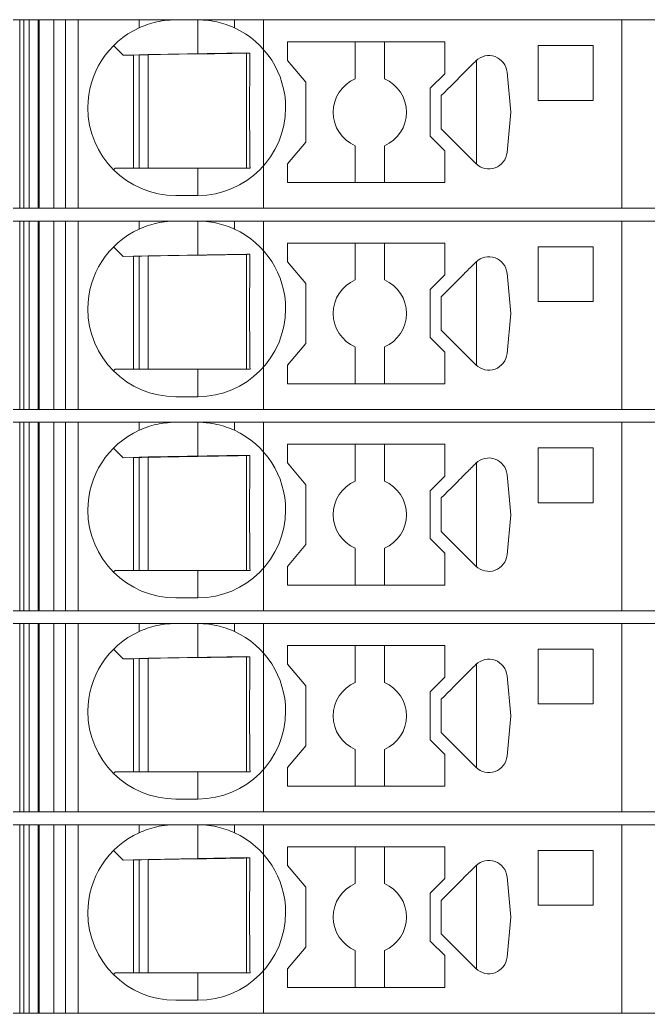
# Model space of a CAD drawing. Header units: millimetres. Extents: x 0 to 2100, y 0 to 1485.
# Drawn here: x 1240.89 to 1258.05, y 612.85 to 640 of the extents above; entities that cross this region are included whole.
import ezdxf
from ezdxf.enums import TextEntityAlignment as Align

# ---------------------------------------------------------------- set-up
doc = ezdxf.new("R2010")
doc.units = ezdxf.units.MM
for name, color, linetype, lineweight in [('EPLAN309', 5, 'Continuous', 5), ('EPLAN493', 5, 'Continuous', 5), ('MAIN-1', 7, 'Continuous', 5), ('MAIN-2', 7, 'Continuous', 5)]:
    doc.layers.add(name, color=color, linetype=linetype, lineweight=lineweight)
doc.styles.add('Tahoma', font='')
doc.styles.get('Tahoma').set_extended_font_data('Tahoma')

# ---------------------------------------------------------------- blocks, each defined once
blk = doc.blocks.new('EPLSYM_LibrarySPECIAL_Symbol12_Variant0_Placement8_29')
at = {"layer": 'EPLAN309', "lineweight": 13, "ltscale": 20}
blk.add_lwpolyline([(0, -5.15), (68.15, -5.15), (68.15, 0), (0, 0)], close=True, dxfattribs=at)
at = {"layer": 'EPLAN493', "color": 5, "style": 'Tahoma'}
blk.add_attdef('17_20450', text='', height=2.93475, dxfattribs=at).set_placement((0, -27.293475), align=Align.MIDDLE_RIGHT)
blk = doc.blocks.new('EPLSYM_LibrarySPECIAL_Symbol12_Variant0_Placement8_30')
at = {"layer": 'EPLAN309', "lineweight": 13, "ltscale": 20}
blk.add_lwpolyline([(0, -5.15), (68.15, -5.15), (68.15, 0), (0, 0)], close=True, dxfattribs=at)
at = {"layer": 'EPLAN493', "color": 5, "style": 'Tahoma'}
blk.add_attdef('17_20450', text='', height=2.93475, dxfattribs=at).set_placement((0, -27.293475), align=Align.MIDDLE_RIGHT)
blk = doc.blocks.new('EPLSYM_LibrarySPECIAL_Symbol12_Variant0_Placement8_31')
at = {"layer": 'EPLAN309', "lineweight": 13, "ltscale": 20}
blk.add_lwpolyline([(0, -5.15), (68.15, -5.15), (68.15, 0), (0, 0)], close=True, dxfattribs=at)
at = {"layer": 'EPLAN493', "color": 5, "style": 'Tahoma'}
blk.add_attdef('17_20450', text='', height=2.93475, dxfattribs=at).set_placement((0, -27.293475), align=Align.MIDDLE_RIGHT)
blk = doc.blocks.new('EPLSYM_LibrarySPECIAL_Symbol12_Variant0_Placement8_32')
at = {"layer": 'EPLAN309', "lineweight": 13, "ltscale": 20}
blk.add_lwpolyline([(0, -5.15), (68.15, -5.15), (68.15, 0), (0, 0)], close=True, dxfattribs=at)
at = {"layer": 'EPLAN493', "color": 5, "style": 'Tahoma'}
blk.add_attdef('17_20450', text='', height=2.93475, dxfattribs=at).set_placement((0, -27.293475), align=Align.MIDDLE_RIGHT)
blk = doc.blocks.new('EPLSYM_LibrarySPECIAL_Symbol12_Variant0_Placement8_33')
at = {"layer": 'EPLAN309', "lineweight": 13, "ltscale": 20}
blk.add_lwpolyline([(0, -5.15), (68.15, -5.15), (68.15, 0), (0, 0)], close=True, dxfattribs=at)
at = {"layer": 'EPLAN493', "color": 5, "style": 'Tahoma'}
blk.add_attdef('17_20450', text='', height=2.93475, dxfattribs=at).set_placement((0, -27.293475), align=Align.MIDDLE_RIGHT)

msp = doc.modelspace()

# ---------------------------------------------------------------- linework, layer by layer
at = {"layer": 'MAIN-1'}
for p, q in [((1241.001, 640), (1240.893, 640)), ((1240.893, 634.85), (1240.893, 640)), ((1241.001, 640), (1244.15, 640)), ((1241.001, 634.85), (1241.001, 640)), ((1244.15, 640), (1245.15, 640)), ((1244.15, 640), (1244.15, 639.782)), ((1244.497, 639.909), (1244.563, 639.927)), ((1244.563, 639.927), (1244.631, 639.943)), ((1244.631, 639.943), (1244.701, 639.958)), ((1244.701, 639.958), (1244.772, 639.97)), ((1244.772, 639.97), (1244.846, 639.981)), ((1244.846, 639.981), (1244.921, 639.989)), ((1244.921, 639.989), (1244.997, 639.995)), ((1244.997, 639.995), (1245.073, 639.999)), ((1245.073, 639.999), (1245.15, 640)), ((1245.75, 640), (1245.15, 640)), ((1245.827, 639.999), (1245.75, 640)), ((1246.75, 640), (1245.75, 640)), ((1245.75, 639.068), (1245.75, 640)), ((1245.903, 639.995), (1245.827, 639.999)), ((1245.979, 639.989), (1245.903, 639.995)), ((1246.054, 639.981), (1245.979, 639.989)), ((1246.128, 639.97), (1246.054, 639.981)), ((1246.199, 639.958), (1246.128, 639.97)), ((1246.269, 639.943), (1246.199, 639.958)), ((1246.337, 639.927), (1246.269, 639.943)), ((1246.403, 639.909), (1246.337, 639.927)), ((1246.75, 640), (1257.332, 640)), ((1246.75, 640), (1246.75, 639.782)), ((1258.05, 640), (1257.332, 640)), ((1257.332, 634.85), (1257.332, 640)), ((1244.15, 639.782), (1244.202, 639.805)), ((1244.202, 639.805), (1244.256, 639.827)), ((1244.256, 639.827), (1244.313, 639.849)), ((1244.313, 639.849), (1244.372, 639.87)), ((1244.372, 639.87), (1244.433, 639.89)), ((1244.433, 639.89), (1244.497, 639.909)), ((1246.467, 639.89), (1246.403, 639.909)), ((1246.528, 639.87), (1246.467, 639.89)), ((1246.587, 639.849), (1246.528, 639.87)), ((1246.644, 639.827), (1246.587, 639.849)), ((1246.698, 639.805), (1246.644, 639.827)), ((1246.75, 639.782), (1246.698, 639.805)), ((1248.2, 639.4), (1248.2, 638.889)), ((1252.5, 639.4), (1248.2, 639.4)), ((1250.05, 639.4), (1250.05, 638.392)), ((1250.85, 638.392), (1250.85, 639.4)), ((1252.5, 638.529), (1252.5, 639.4)), ((1243.453, 639.297), (1243.717, 639.033)), ((1255.05, 639.3), (1255.05, 637.8)), ((1256.55, 639.3), (1255.05, 639.3)), ((1256.55, 637.8), (1256.55, 639.3)), ((1243.717, 639.033), (1245.75, 639.068)), ((1244, 635.95), (1244, 639.038)), ((1244.15, 639.04), (1244.15, 635.95)), ((1244.4, 635.95), (1244.4, 639.045)), ((1245.87, 639.07), (1245.75, 639.068)), ((1245.987, 639.072), (1245.87, 639.07)), ((1246.1, 639.074), (1245.987, 639.072)), ((1246.209, 639.076), (1246.1, 639.074)), ((1246.313, 639.078), (1246.209, 639.076)), ((1246.412, 639.079), (1246.313, 639.078)), ((1246.507, 639.081), (1246.412, 639.079)), ((1246.599, 639.083), (1246.507, 639.081)), ((1246.688, 639.084), (1246.599, 639.083)), ((1246.774, 639.086), (1246.688, 639.084)), ((1246.858, 639.087), (1246.774, 639.086)), ((1246.94, 639.088), (1246.858, 639.087)), ((1247.02, 639.09), (1246.94, 639.088)), ((1247.099, 639.091), (1247.02, 639.09)), ((1247.079, 635.95), (1247.079, 639.091)), ((1247.176, 639.092), (1247.099, 639.091)), ((1247.173, 638.803), (1247.174, 638.877)), ((1247.174, 638.877), (1247.175, 638.95)), ((1247.175, 638.95), (1247.176, 639.022)), ((1247.176, 639.022), (1247.176, 639.092)), ((1248.7, 638.293), (1248.2, 638.889)), ((1253.315, 638.847), (1253.284, 638.816)), ((1253.346, 638.879), (1253.315, 638.847)), ((1253.367, 638.898), (1253.367, 636.052)), ((1247.17, 638.488), (1247.171, 638.57)), ((1247.171, 638.57), (1247.172, 638.649)), ((1247.172, 638.649), (1247.173, 638.727)), ((1247.173, 638.727), (1247.173, 638.803)), ((1253.058, 638.59), (1253.021, 638.553)), ((1253.094, 638.626), (1253.058, 638.59)), ((1253.127, 638.659), (1253.094, 638.626)), ((1253.158, 638.691), (1253.127, 638.659)), ((1253.19, 638.722), (1253.158, 638.691)), ((1253.221, 638.753), (1253.19, 638.722)), ((1253.252, 638.785), (1253.221, 638.753)), ((1253.284, 638.816), (1253.252, 638.785)), ((1254.302, 637.475), (1254.198, 638.572)), ((1247.169, 638.317), (1247.17, 638.404)), ((1247.169, 638.226), (1247.169, 638.317)), ((1247.17, 638.404), (1247.17, 638.488)), ((1252.1, 638.129), (1252.5, 638.529)), ((1252.823, 638.356), (1252.742, 638.274)), ((1252.902, 638.434), (1252.823, 638.356)), ((1252.943, 638.475), (1252.902, 638.434)), ((1252.983, 638.515), (1252.943, 638.475)), ((1253.021, 638.553), (1252.983, 638.515)), ((1247.167, 637.931), (1247.168, 638.034)), ((1247.168, 638.132), (1247.169, 638.226)), ((1247.168, 638.034), (1247.168, 638.132)), ((1248.7, 636.657), (1248.7, 638.293)), ((1252.1, 638.129), (1252.1, 636.821)), ((1252.572, 638.104), (1252.486, 638.018)), ((1252.658, 638.19), (1252.572, 638.104)), ((1252.742, 638.274), (1252.658, 638.19)), ((1247.167, 637.824), (1247.167, 637.931)), ((1247.167, 637.713), (1247.167, 637.824)), ((1252.486, 638.018), (1252.4, 637.932)), ((1252.4, 637.802), (1252.4, 637.932)), ((1252.4, 637.671), (1252.4, 637.802)), ((1255.05, 637.8), (1256.55, 637.8)), ((1247.167, 637.6), (1247.167, 637.713)), ((1247.167, 637.479), (1247.167, 637.6)), ((1252.4, 637.54), (1252.4, 637.671)), ((1252.4, 637.41), (1252.4, 637.54)), ((1247.167, 637.361), (1247.167, 637.479)), ((1247.167, 637.247), (1247.167, 637.361)), ((1247.168, 637.138), (1247.167, 637.247)), ((1252.4, 637.279), (1252.4, 637.41)), ((1252.4, 637.148), (1252.4, 637.279)), ((1254.198, 636.378), (1254.302, 637.475)), ((1247.168, 637.034), (1247.168, 637.138)), ((1247.169, 636.934), (1247.168, 637.034)), ((1252.4, 637.018), (1252.4, 637.148)), ((1252.4, 637.018), (1253.346, 636.071)), ((1247.169, 636.839), (1247.169, 636.934)), ((1247.17, 636.748), (1247.169, 636.839)), ((1247.171, 636.659), (1247.17, 636.748)), ((1252.5, 636.421), (1252.1, 636.821)), ((1247.172, 636.573), (1247.171, 636.659)), ((1247.172, 636.49), (1247.172, 636.573)), ((1247.173, 636.408), (1247.172, 636.49)), ((1247.174, 636.329), (1247.173, 636.408)), ((1248.2, 636.061), (1248.7, 636.657)), ((1250.05, 635.55), (1250.05, 636.558)), ((1250.85, 635.55), (1250.85, 636.558)), ((1252.5, 635.55), (1252.5, 636.421)), ((1247.175, 636.25), (1247.174, 636.329)), ((1247.176, 636.174), (1247.175, 636.25)), ((1247.176, 636.098), (1247.176, 636.174)), ((1243.5, 635.95), (1243.453, 635.903)), ((1243.5, 635.95), (1245.75, 635.95)), ((1245.75, 635.95), (1245.842, 635.95)), ((1245.75, 635.95), (1245.75, 635.2)), ((1245.842, 635.95), (1245.933, 635.95)), ((1245.933, 635.95), (1246.023, 635.95)), ((1246.023, 635.95), (1246.11, 635.95)), ((1246.11, 635.95), (1246.195, 635.95)), ((1246.195, 635.95), (1246.278, 635.95)), ((1246.278, 635.95), (1246.358, 635.95)), ((1246.358, 635.95), (1246.436, 635.95)), ((1246.436, 635.95), (1246.511, 635.95)), ((1246.511, 635.95), (1246.585, 635.95)), ((1246.585, 635.95), (1246.657, 635.95)), ((1246.657, 635.95), (1246.726, 635.95)), ((1246.726, 635.95), (1246.795, 635.95)), ((1246.795, 635.95), (1246.861, 635.95)), ((1246.861, 635.95), (1246.927, 635.95)), ((1246.927, 635.95), (1246.991, 635.95)), ((1246.991, 635.95), (1247.055, 635.95)), ((1247.055, 635.95), (1247.117, 635.95)), ((1247.117, 635.95), (1247.178, 635.95)), ((1247.177, 636.024), (1247.176, 636.098)), ((1247.178, 635.95), (1247.177, 636.024)), ((1248.2, 636.061), (1248.2, 635.55)), ((1252.5, 635.55), (1248.2, 635.55)), ((1245.75, 635.2), (1245.15, 635.2)), ((1241.001, 634.85), (1240.893, 634.85)), ((1241.001, 634.85), (1257.332, 634.85)), ((1258.05, 634.85), (1257.332, 634.85)), ((1241.001, 634.5), (1240.893, 634.5)), ((1240.893, 629.35), (1240.893, 634.5)), ((1241.001, 634.5), (1244.15, 634.5)), ((1241.001, 629.35), (1241.001, 634.5)), ((1244.15, 634.5), (1245.15, 634.5)), ((1244.15, 634.5), (1244.15, 634.282)), ((1244.997, 634.495), (1245.073, 634.499)), ((1245.073, 634.499), (1245.15, 634.5)), ((1245.75, 634.5), (1245.15, 634.5)), ((1245.827, 634.499), (1245.75, 634.5)), ((1246.75, 634.5), (1245.75, 634.5)), ((1245.75, 633.568), (1245.75, 634.5)), ((1245.903, 634.495), (1245.827, 634.499)), ((1246.75, 634.5), (1257.332, 634.5)), ((1246.75, 634.5), (1246.75, 634.282)), ((1258.05, 634.5), (1257.332, 634.5)), ((1257.332, 629.35), (1257.332, 634.5)), ((1244.15, 634.282), (1244.202, 634.305)), ((1244.202, 634.305), (1244.256, 634.327)), ((1244.256, 634.327), (1244.313, 634.349)), ((1244.313, 634.349), (1244.372, 634.37)), ((1244.372, 634.37), (1244.433, 634.39)), ((1244.433, 634.39), (1244.497, 634.409)), ((1244.497, 634.409), (1244.563, 634.427)), ((1244.563, 634.427), (1244.631, 634.443)), ((1244.631, 634.443), (1244.701, 634.458)), ((1244.701, 634.458), (1244.772, 634.47)), ((1244.772, 634.47), (1244.846, 634.481)), ((1244.846, 634.481), (1244.921, 634.489)), ((1244.921, 634.489), (1244.997, 634.495)), ((1245.979, 634.489), (1245.903, 634.495)), ((1246.054, 634.481), (1245.979, 634.489)), ((1246.128, 634.47), (1246.054, 634.481)), ((1246.199, 634.458), (1246.128, 634.47)), ((1246.269, 634.443), (1246.199, 634.458)), ((1246.337, 634.427), (1246.269, 634.443)), ((1246.403, 634.409), (1246.337, 634.427)), ((1246.467, 634.39), (1246.403, 634.409)), ((1246.528, 634.37), (1246.467, 634.39)), ((1246.587, 634.349), (1246.528, 634.37)), ((1246.644, 634.327), (1246.587, 634.349)), ((1246.698, 634.305), (1246.644, 634.327)), ((1246.75, 634.282), (1246.698, 634.305)), ((1243.453, 633.797), (1243.717, 633.533)), ((1248.2, 633.9), (1248.2, 633.389)), ((1252.5, 633.9), (1248.2, 633.9)), ((1250.05, 633.9), (1250.05, 632.892)), ((1250.85, 632.892), (1250.85, 633.9)), ((1252.5, 633.029), (1252.5, 633.9)), ((1255.05, 633.8), (1255.05, 632.3)), ((1256.55, 633.8), (1255.05, 633.8)), ((1256.55, 632.3), (1256.55, 633.8)), ((1243.717, 633.533), (1245.75, 633.568)), ((1244, 630.45), (1244, 633.538)), ((1244.15, 633.54), (1244.15, 630.45)), ((1244.4, 630.45), (1244.4, 633.545)), ((1245.87, 633.57), (1245.75, 633.568)), ((1245.987, 633.572), (1245.87, 633.57)), ((1246.1, 633.574), (1245.987, 633.572)), ((1246.209, 633.576), (1246.1, 633.574)), ((1246.313, 633.578), (1246.209, 633.576)), ((1246.412, 633.579), (1246.313, 633.578)), ((1246.507, 633.581), (1246.412, 633.579)), ((1246.599, 633.583), (1246.507, 633.581)), ((1246.688, 633.584), (1246.599, 633.583)), ((1246.774, 633.586), (1246.688, 633.584)), ((1246.858, 633.587), (1246.774, 633.586)), ((1246.94, 633.588), (1246.858, 633.587)), ((1247.02, 633.59), (1246.94, 633.588)), ((1247.099, 633.591), (1247.02, 633.59)), ((1247.079, 630.45), (1247.079, 633.591)), ((1247.176, 633.592), (1247.099, 633.591)), ((1247.174, 633.377), (1247.175, 633.45)), ((1247.175, 633.45), (1247.176, 633.522)), ((1247.176, 633.522), (1247.176, 633.592)), ((1247.171, 633.07), (1247.172, 633.149)), ((1247.172, 633.149), (1247.173, 633.227)), ((1247.173, 633.303), (1247.174, 633.377)), ((1247.173, 633.227), (1247.173, 633.303)), ((1248.7, 632.793), (1248.2, 633.389)), ((1253.127, 633.159), (1253.094, 633.126)), ((1253.158, 633.191), (1253.127, 633.159)), ((1253.19, 633.222), (1253.158, 633.191)), ((1253.221, 633.253), (1253.19, 633.222)), ((1253.252, 633.285), (1253.221, 633.253)), ((1253.284, 633.316), (1253.252, 633.285)), ((1253.315, 633.347), (1253.284, 633.316)), ((1253.346, 633.379), (1253.315, 633.347)), ((1253.367, 633.398), (1253.367, 630.552)), ((1247.169, 632.817), (1247.17, 632.904)), ((1247.17, 632.988), (1247.171, 633.07)), ((1247.17, 632.904), (1247.17, 632.988)), ((1252.1, 632.629), (1252.5, 633.029)), ((1252.902, 632.934), (1252.823, 632.856)), ((1252.943, 632.975), (1252.902, 632.934)), ((1252.983, 633.015), (1252.943, 632.975)), ((1253.021, 633.053), (1252.983, 633.015)), ((1253.058, 633.09), (1253.021, 633.053)), ((1253.094, 633.126), (1253.058, 633.09)), ((1254.302, 631.975), (1254.198, 633.072)), ((1247.168, 632.632), (1247.169, 632.726)), ((1247.168, 632.534), (1247.168, 632.632)), ((1247.169, 632.726), (1247.169, 632.817)), ((1248.7, 631.157), (1248.7, 632.793)), ((1252.1, 632.629), (1252.1, 631.321)), ((1252.572, 632.604), (1252.486, 632.518)), ((1252.658, 632.69), (1252.572, 632.604)), ((1252.742, 632.774), (1252.658, 632.69)), ((1252.823, 632.856), (1252.742, 632.774)), ((1247.167, 632.431), (1247.168, 632.534)), ((1247.167, 632.324), (1247.167, 632.431)), ((1247.167, 632.213), (1247.167, 632.324)), ((1252.486, 632.518), (1252.4, 632.432)), ((1252.4, 632.302), (1252.4, 632.432)), ((1247.167, 632.1), (1247.167, 632.213)), ((1247.167, 631.979), (1247.167, 632.1)), ((1252.4, 632.171), (1252.4, 632.302)), ((1252.4, 632.04), (1252.4, 632.171)), ((1255.05, 632.3), (1256.55, 632.3)), ((1247.167, 631.861), (1247.167, 631.979)), ((1247.167, 631.747), (1247.167, 631.861)), ((1252.4, 631.91), (1252.4, 632.04)), ((1252.4, 631.779), (1252.4, 631.91)), ((1254.198, 630.878), (1254.302, 631.975)), ((1247.168, 631.638), (1247.167, 631.747)), ((1247.168, 631.534), (1247.168, 631.638)), ((1247.169, 631.434), (1247.168, 631.534)), ((1252.4, 631.648), (1252.4, 631.779)), ((1252.4, 631.518), (1252.4, 631.648)), ((1252.4, 631.518), (1253.346, 630.571)), ((1247.169, 631.339), (1247.169, 631.434)), ((1247.17, 631.248), (1247.169, 631.339)), ((1247.171, 631.159), (1247.17, 631.248)), ((1252.5, 630.921), (1252.1, 631.321)), ((1247.172, 631.073), (1247.171, 631.159)), ((1247.172, 630.99), (1247.172, 631.073)), ((1247.173, 630.908), (1247.172, 630.99)), ((1248.2, 630.561), (1248.7, 631.157)), ((1250.05, 630.05), (1250.05, 631.058)), ((1250.85, 630.05), (1250.85, 631.058)), ((1247.174, 630.829), (1247.173, 630.908)), ((1247.175, 630.75), (1247.174, 630.829)), ((1247.176, 630.674), (1247.175, 630.75)), ((1252.5, 630.05), (1252.5, 630.921)), ((1243.5, 630.45), (1243.453, 630.403)), ((1243.5, 630.45), (1245.75, 630.45)), ((1245.75, 630.45), (1245.842, 630.45)), ((1245.75, 630.45), (1245.75, 629.7)), ((1245.842, 630.45), (1245.933, 630.45)), ((1245.933, 630.45), (1246.023, 630.45)), ((1246.023, 630.45), (1246.11, 630.45)), ((1246.11, 630.45), (1246.195, 630.45)), ((1246.195, 630.45), (1246.278, 630.45)), ((1246.278, 630.45), (1246.358, 630.45)), ((1246.358, 630.45), (1246.436, 630.45)), ((1246.436, 630.45), (1246.511, 630.45)), ((1246.511, 630.45), (1246.585, 630.45)), ((1246.585, 630.45), (1246.657, 630.45)), ((1246.657, 630.45), (1246.726, 630.45)), ((1246.726, 630.45), (1246.795, 630.45)), ((1246.795, 630.45), (1246.861, 630.45)), ((1246.861, 630.45), (1246.927, 630.45)), ((1246.927, 630.45), (1246.991, 630.45)), ((1246.991, 630.45), (1247.055, 630.45)), ((1247.055, 630.45), (1247.117, 630.45)), ((1247.117, 630.45), (1247.178, 630.45)), ((1247.176, 630.598), (1247.176, 630.674)), ((1247.177, 630.524), (1247.176, 630.598)), ((1247.178, 630.45), (1247.177, 630.524)), ((1248.2, 630.561), (1248.2, 630.05)), ((1252.5, 630.05), (1248.2, 630.05)), ((1245.75, 629.7), (1245.15, 629.7)), ((1241.001, 629.35), (1240.893, 629.35)), ((1241.001, 629.35), (1257.332, 629.35)), ((1258.05, 629.35), (1257.332, 629.35)), ((1241.001, 629), (1240.893, 629)), ((1240.893, 623.85), (1240.893, 629)), ((1241.001, 629), (1244.15, 629)), ((1241.001, 623.85), (1241.001, 629)), ((1244.15, 629), (1245.15, 629)), ((1244.15, 629), (1244.15, 628.782)), ((1244.15, 628.782), (1244.202, 628.805)), ((1244.202, 628.805), (1244.256, 628.827)), ((1244.256, 628.827), (1244.313, 628.849)), ((1244.313, 628.849), (1244.372, 628.87)), ((1244.372, 628.87), (1244.433, 628.89)), ((1244.433, 628.89), (1244.497, 628.909)), ((1244.497, 628.909), (1244.563, 628.927)), ((1244.563, 628.927), (1244.631, 628.943)), ((1244.631, 628.943), (1244.701, 628.958)), ((1244.701, 628.958), (1244.772, 628.97)), ((1244.772, 628.97), (1244.846, 628.981)), ((1244.846, 628.981), (1244.921, 628.989)), ((1244.921, 628.989), (1244.997, 628.995)), ((1244.997, 628.995), (1245.073, 628.999)), ((1245.073, 628.999), (1245.15, 629)), ((1245.75, 629), (1245.15, 629)), ((1245.827, 628.999), (1245.75, 629)), ((1246.75, 629), (1245.75, 629)), ((1245.75, 628.068), (1245.75, 629)), ((1245.903, 628.995), (1245.827, 628.999)), ((1245.979, 628.989), (1245.903, 628.995)), ((1246.054, 628.981), (1245.979, 628.989)), ((1246.128, 628.97), (1246.054, 628.981)), ((1246.199, 628.958), (1246.128, 628.97)), ((1246.269, 628.943), (1246.199, 628.958)), ((1246.337, 628.927), (1246.269, 628.943)), ((1246.403, 628.909), (1246.337, 628.927)), ((1246.467, 628.89), (1246.403, 628.909)), ((1246.528, 628.87), (1246.467, 628.89)), ((1246.587, 628.849), (1246.528, 628.87)), ((1246.644, 628.827), (1246.587, 628.849)), ((1246.698, 628.805), (1246.644, 628.827)), ((1246.75, 628.782), (1246.698, 628.805)), ((1246.75, 629), (1257.332, 629)), ((1246.75, 629), (1246.75, 628.782)), ((1258.05, 629), (1257.332, 629)), ((1257.332, 623.85), (1257.332, 629)), ((1243.453, 628.297), (1243.717, 628.033)), ((1248.2, 628.4), (1248.2, 627.889)), ((1252.5, 628.4), (1248.2, 628.4)), ((1250.05, 628.4), (1250.05, 627.392)), ((1250.85, 627.392), (1250.85, 628.4)), ((1252.5, 627.529), (1252.5, 628.4)), ((1255.05, 628.3), (1255.05, 626.8)), ((1256.55, 628.3), (1255.05, 628.3)), ((1256.55, 626.8), (1256.55, 628.3)), ((1243.717, 628.033), (1245.75, 628.068)), ((1244, 624.95), (1244, 628.038)), ((1244.15, 628.04), (1244.15, 624.95)), ((1244.4, 624.95), (1244.4, 628.045)), ((1245.87, 628.07), (1245.75, 628.068)), ((1245.987, 628.072), (1245.87, 628.07)), ((1246.1, 628.074), (1245.987, 628.072)), ((1246.209, 628.076), (1246.1, 628.074)), ((1246.313, 628.078), (1246.209, 628.076)), ((1246.412, 628.079), (1246.313, 628.078)), ((1246.507, 628.081), (1246.412, 628.079)), ((1246.599, 628.083), (1246.507, 628.081)), ((1246.688, 628.084), (1246.599, 628.083)), ((1246.774, 628.086), (1246.688, 628.084)), ((1246.858, 628.087), (1246.774, 628.086)), ((1246.94, 628.088), (1246.858, 628.087)), ((1247.02, 628.09), (1246.94, 628.088)), ((1247.099, 628.091), (1247.02, 628.09)), ((1247.079, 624.95), (1247.079, 628.091)), ((1247.176, 628.092), (1247.099, 628.091)), ((1247.175, 627.95), (1247.176, 628.022)), ((1247.176, 628.022), (1247.176, 628.092)), ((1247.172, 627.649), (1247.173, 627.727)), ((1247.173, 627.803), (1247.174, 627.877)), ((1247.173, 627.727), (1247.173, 627.803)), ((1247.174, 627.877), (1247.175, 627.95)), ((1248.7, 627.293), (1248.2, 627.889)), ((1253.19, 627.722), (1253.158, 627.691)), ((1253.221, 627.753), (1253.19, 627.722)), ((1253.252, 627.785), (1253.221, 627.753)), ((1253.284, 627.816), (1253.252, 627.785)), ((1253.315, 627.847), (1253.284, 627.816)), ((1253.346, 627.879), (1253.315, 627.847)), ((1253.367, 627.898), (1253.367, 625.052)), ((1247.17, 627.488), (1247.171, 627.57)), ((1247.17, 627.404), (1247.17, 627.488)), ((1247.171, 627.57), (1247.172, 627.649)), ((1252.1, 627.129), (1252.5, 627.529)), ((1252.943, 627.475), (1252.902, 627.434)), ((1252.983, 627.515), (1252.943, 627.475)), ((1253.021, 627.553), (1252.983, 627.515)), ((1253.058, 627.59), (1253.021, 627.553)), ((1253.094, 627.626), (1253.058, 627.59)), ((1253.127, 627.659), (1253.094, 627.626)), ((1253.158, 627.691), (1253.127, 627.659)), ((1254.302, 626.475), (1254.198, 627.572)), ((1247.168, 627.132), (1247.169, 627.226)), ((1247.169, 627.317), (1247.17, 627.404)), ((1247.169, 627.226), (1247.169, 627.317)), ((1248.7, 625.657), (1248.7, 627.293)), ((1252.658, 627.19), (1252.572, 627.104)), ((1252.742, 627.274), (1252.658, 627.19)), ((1252.823, 627.356), (1252.742, 627.274)), ((1252.902, 627.434), (1252.823, 627.356)), ((1247.167, 626.931), (1247.168, 627.034)), ((1247.167, 626.824), (1247.167, 626.931)), ((1247.168, 627.034), (1247.168, 627.132)), ((1252.1, 627.129), (1252.1, 625.821)), ((1252.486, 627.018), (1252.4, 626.932)), ((1252.4, 626.802), (1252.4, 626.932)), ((1252.572, 627.104), (1252.486, 627.018)), ((1247.167, 626.713), (1247.167, 626.824)), ((1247.167, 626.6), (1247.167, 626.713)), ((1252.4, 626.671), (1252.4, 626.802)), ((1252.4, 626.54), (1252.4, 626.671)), ((1255.05, 626.8), (1256.55, 626.8)), ((1247.167, 626.479), (1247.167, 626.6)), ((1247.167, 626.361), (1247.167, 626.479)), ((1247.167, 626.247), (1247.167, 626.361)), ((1252.4, 626.41), (1252.4, 626.54)), ((1252.4, 626.279), (1252.4, 626.41)), ((1254.198, 625.378), (1254.302, 626.475)), ((1247.168, 626.138), (1247.167, 626.247)), ((1247.168, 626.034), (1247.168, 626.138)), ((1252.4, 626.148), (1252.4, 626.279)), ((1252.4, 626.018), (1252.4, 626.148)), ((1247.169, 625.934), (1247.168, 626.034)), ((1247.169, 625.839), (1247.169, 625.934)), ((1247.17, 625.748), (1247.169, 625.839)), ((1252.5, 625.421), (1252.1, 625.821)), ((1252.4, 626.018), (1253.346, 625.071)), ((1247.171, 625.659), (1247.17, 625.748)), ((1247.172, 625.573), (1247.171, 625.659)), ((1247.172, 625.49), (1247.172, 625.573)), ((1248.2, 625.061), (1248.7, 625.657)), ((1250.05, 624.55), (1250.05, 625.558)), ((1250.85, 624.55), (1250.85, 625.558)), ((1247.173, 625.408), (1247.172, 625.49)), ((1247.174, 625.329), (1247.173, 625.408)), ((1247.175, 625.25), (1247.174, 625.329)), ((1252.5, 624.55), (1252.5, 625.421)), ((1247.176, 625.174), (1247.175, 625.25)), ((1247.176, 625.098), (1247.176, 625.174)), ((1247.177, 625.024), (1247.176, 625.098)), ((1247.178, 624.95), (1247.177, 625.024)), ((1248.2, 625.061), (1248.2, 624.55)), ((1243.5, 624.95), (1243.453, 624.903)), ((1243.5, 624.95), (1245.75, 624.95)), ((1245.75, 624.95), (1245.842, 624.95)), ((1245.75, 624.95), (1245.75, 624.2)), ((1245.842, 624.95), (1245.933, 624.95)), ((1245.933, 624.95), (1246.023, 624.95)), ((1246.023, 624.95), (1246.11, 624.95)), ((1246.11, 624.95), (1246.195, 624.95)), ((1246.195, 624.95), (1246.278, 624.95)), ((1246.278, 624.95), (1246.358, 624.95)), ((1246.358, 624.95), (1246.436, 624.95)), ((1246.436, 624.95), (1246.511, 624.95)), ((1246.511, 624.95), (1246.585, 624.95)), ((1246.585, 624.95), (1246.657, 624.95)), ((1246.657, 624.95), (1246.726, 624.95)), ((1246.726, 624.95), (1246.795, 624.95)), ((1246.795, 624.95), (1246.861, 624.95)), ((1246.861, 624.95), (1246.927, 624.95)), ((1246.927, 624.95), (1246.991, 624.95)), ((1246.991, 624.95), (1247.055, 624.95)), ((1247.055, 624.95), (1247.117, 624.95)), ((1247.117, 624.95), (1247.178, 624.95)), ((1252.5, 624.55), (1248.2, 624.55)), ((1245.75, 624.2), (1245.15, 624.2)), ((1241.001, 623.85), (1240.893, 623.85)), ((1241.001, 623.85), (1257.332, 623.85)), ((1258.05, 623.85), (1257.332, 623.85)), ((1241.001, 623.5), (1240.893, 623.5)), ((1240.893, 618.35), (1240.893, 623.5)), ((1241.001, 623.5), (1244.15, 623.5)), ((1241.001, 618.35), (1241.001, 623.5)), ((1244.15, 623.5), (1245.15, 623.5)), ((1244.15, 623.5), (1244.15, 623.282)), ((1244.313, 623.349), (1244.372, 623.37)), ((1244.372, 623.37), (1244.433, 623.39)), ((1244.433, 623.39), (1244.497, 623.409)), ((1244.497, 623.409), (1244.563, 623.427)), ((1244.563, 623.427), (1244.631, 623.443)), ((1244.631, 623.443), (1244.701, 623.458)), ((1244.701, 623.458), (1244.772, 623.47)), ((1244.772, 623.47), (1244.846, 623.481)), ((1244.846, 623.481), (1244.921, 623.489)), ((1244.921, 623.489), (1244.997, 623.495)), ((1244.997, 623.495), (1245.073, 623.499)), ((1245.073, 623.499), (1245.15, 623.5)), ((1245.75, 623.5), (1245.15, 623.5)), ((1245.827, 623.499), (1245.75, 623.5)), ((1246.75, 623.5), (1245.75, 623.5)), ((1245.75, 622.568), (1245.75, 623.5)), ((1245.903, 623.495), (1245.827, 623.499)), ((1245.979, 623.489), (1245.903, 623.495)), ((1246.054, 623.481), (1245.979, 623.489)), ((1246.128, 623.47), (1246.054, 623.481)), ((1246.199, 623.458), (1246.128, 623.47)), ((1246.269, 623.443), (1246.199, 623.458)), ((1246.337, 623.427), (1246.269, 623.443)), ((1246.403, 623.409), (1246.337, 623.427)), ((1246.467, 623.39), (1246.403, 623.409)), ((1246.528, 623.37), (1246.467, 623.39)), ((1246.587, 623.349), (1246.528, 623.37)), ((1246.75, 623.5), (1257.332, 623.5)), ((1246.75, 623.5), (1246.75, 623.282)), ((1258.05, 623.5), (1257.332, 623.5)), ((1257.332, 618.35), (1257.332, 623.5)), ((1244.15, 623.282), (1244.202, 623.305)), ((1244.202, 623.305), (1244.256, 623.327)), ((1244.256, 623.327), (1244.313, 623.349)), ((1246.644, 623.327), (1246.587, 623.349)), ((1246.698, 623.305), (1246.644, 623.327)), ((1246.75, 623.282), (1246.698, 623.305)), ((1248.2, 622.9), (1248.2, 622.389)), ((1252.5, 622.9), (1248.2, 622.9)), ((1250.05, 622.9), (1250.05, 621.892)), ((1250.85, 621.892), (1250.85, 622.9)), ((1252.5, 622.029), (1252.5, 622.9)), ((1243.453, 622.797), (1243.717, 622.533)), ((1243.717, 622.533), (1245.75, 622.568)), ((1245.87, 622.57), (1245.75, 622.568)), ((1245.987, 622.572), (1245.87, 622.57)), ((1246.1, 622.574), (1245.987, 622.572)), ((1246.209, 622.576), (1246.1, 622.574)), ((1246.313, 622.578), (1246.209, 622.576)), ((1246.412, 622.579), (1246.313, 622.578)), ((1246.507, 622.581), (1246.412, 622.579)), ((1246.599, 622.583), (1246.507, 622.581)), ((1246.688, 622.584), (1246.599, 622.583)), ((1246.774, 622.586), (1246.688, 622.584)), ((1246.858, 622.587), (1246.774, 622.586)), ((1246.94, 622.588), (1246.858, 622.587)), ((1247.02, 622.59), (1246.94, 622.588)), ((1247.099, 622.591), (1247.02, 622.59)), ((1247.079, 619.45), (1247.079, 622.591)), ((1247.176, 622.592), (1247.099, 622.591)), ((1247.176, 622.522), (1247.176, 622.592)), ((1255.05, 622.8), (1255.05, 621.3)), ((1256.55, 622.8), (1255.05, 622.8)), ((1256.55, 621.3), (1256.55, 622.8)), ((1244, 619.45), (1244, 622.538)), ((1244.15, 622.54), (1244.15, 619.45)), ((1244.4, 619.45), (1244.4, 622.545)), ((1247.173, 622.303), (1247.174, 622.377)), ((1247.173, 622.227), (1247.173, 622.303)), ((1247.174, 622.377), (1247.175, 622.45)), ((1247.175, 622.45), (1247.176, 622.522)), ((1248.7, 621.793), (1248.2, 622.389)), ((1253.252, 622.285), (1253.221, 622.253)), ((1253.284, 622.316), (1253.252, 622.285)), ((1253.315, 622.347), (1253.284, 622.316)), ((1253.346, 622.379), (1253.315, 622.347)), ((1253.367, 622.398), (1253.367, 619.552)), ((1247.17, 621.988), (1247.171, 622.07)), ((1247.171, 622.07), (1247.172, 622.149)), ((1247.172, 622.149), (1247.173, 622.227)), ((1252.1, 621.629), (1252.5, 622.029)), ((1252.983, 622.015), (1252.943, 621.975)), ((1253.021, 622.053), (1252.983, 622.015)), ((1253.058, 622.09), (1253.021, 622.053)), ((1253.094, 622.126), (1253.058, 622.09)), ((1253.127, 622.159), (1253.094, 622.126)), ((1253.158, 622.191), (1253.127, 622.159)), ((1253.19, 622.222), (1253.158, 622.191)), ((1253.221, 622.253), (1253.19, 622.222)), ((1254.302, 620.975), (1254.198, 622.072)), ((1247.169, 621.817), (1247.17, 621.904)), ((1247.169, 621.726), (1247.169, 621.817)), ((1247.17, 621.904), (1247.17, 621.988)), ((1248.7, 620.157), (1248.7, 621.793)), ((1252.742, 621.774), (1252.658, 621.69)), ((1252.823, 621.856), (1252.742, 621.774)), ((1252.902, 621.934), (1252.823, 621.856)), ((1252.943, 621.975), (1252.902, 621.934)), ((1247.167, 621.431), (1247.168, 621.534)), ((1247.168, 621.632), (1247.169, 621.726)), ((1247.168, 621.534), (1247.168, 621.632)), ((1252.1, 621.629), (1252.1, 620.321)), ((1252.486, 621.518), (1252.4, 621.432)), ((1252.572, 621.604), (1252.486, 621.518)), ((1252.658, 621.69), (1252.572, 621.604)), ((1247.167, 621.324), (1247.167, 621.431)), ((1247.167, 621.213), (1247.167, 621.324)), ((1247.167, 621.1), (1247.167, 621.213)), ((1252.4, 621.302), (1252.4, 621.432)), ((1252.4, 621.171), (1252.4, 621.302)), ((1255.05, 621.3), (1256.55, 621.3)), ((1247.167, 620.979), (1247.167, 621.1)), ((1247.167, 620.861), (1247.167, 620.979)), ((1252.4, 621.04), (1252.4, 621.171)), ((1252.4, 620.91), (1252.4, 621.04)), ((1254.198, 619.878), (1254.302, 620.975)), ((1247.167, 620.747), (1247.167, 620.861)), ((1247.168, 620.638), (1247.167, 620.747)), ((1252.4, 620.779), (1252.4, 620.91)), ((1252.4, 620.648), (1252.4, 620.779)), ((1247.168, 620.534), (1247.168, 620.638)), ((1247.169, 620.434), (1247.168, 620.534)), ((1247.169, 620.339), (1247.169, 620.434)), ((1252.4, 620.518), (1252.4, 620.648)), ((1252.4, 620.518), (1253.346, 619.571)), ((1247.17, 620.248), (1247.169, 620.339)), ((1247.171, 620.159), (1247.17, 620.248)), ((1247.172, 620.073), (1247.171, 620.159)), ((1248.2, 619.561), (1248.7, 620.157)), ((1252.5, 619.921), (1252.1, 620.321)), ((1247.172, 619.99), (1247.172, 620.073)), ((1247.173, 619.908), (1247.172, 619.99)), ((1247.174, 619.829), (1247.173, 619.908)), ((1250.05, 619.05), (1250.05, 620.058)), ((1250.85, 619.05), (1250.85, 620.058)), ((1252.5, 619.05), (1252.5, 619.921)), ((1247.175, 619.75), (1247.174, 619.829)), ((1247.176, 619.674), (1247.175, 619.75)), ((1247.176, 619.598), (1247.176, 619.674)), ((1247.177, 619.524), (1247.176, 619.598)), ((1243.5, 619.45), (1243.453, 619.403)), ((1243.5, 619.45), (1245.75, 619.45)), ((1245.75, 619.45), (1245.842, 619.45)), ((1245.75, 619.45), (1245.75, 618.7)), ((1245.842, 619.45), (1245.933, 619.45)), ((1245.933, 619.45), (1246.023, 619.45)), ((1246.023, 619.45), (1246.11, 619.45)), ((1246.11, 619.45), (1246.195, 619.45)), ((1246.195, 619.45), (1246.278, 619.45)), ((1246.278, 619.45), (1246.358, 619.45)), ((1246.358, 619.45), (1246.436, 619.45)), ((1246.436, 619.45), (1246.511, 619.45)), ((1246.511, 619.45), (1246.585, 619.45)), ((1246.585, 619.45), (1246.657, 619.45)), ((1246.657, 619.45), (1246.726, 619.45)), ((1246.726, 619.45), (1246.795, 619.45)), ((1246.795, 619.45), (1246.861, 619.45)), ((1246.861, 619.45), (1246.927, 619.45)), ((1246.927, 619.45), (1246.991, 619.45)), ((1246.991, 619.45), (1247.055, 619.45)), ((1247.055, 619.45), (1247.117, 619.45)), ((1247.117, 619.45), (1247.178, 619.45)), ((1247.178, 619.45), (1247.177, 619.524)), ((1248.2, 619.561), (1248.2, 619.05)), ((1252.5, 619.05), (1248.2, 619.05)), ((1245.75, 618.7), (1245.15, 618.7)), ((1241.001, 618.35), (1240.893, 618.35)), ((1241.001, 618.35), (1257.332, 618.35)), ((1258.05, 618.35), (1257.332, 618.35)), ((1241.001, 618), (1240.893, 618)), ((1240.893, 612.85), (1240.893, 618)), ((1241.001, 618), (1244.15, 618)), ((1241.001, 612.85), (1241.001, 618)), ((1244.15, 618), (1245.15, 618)), ((1244.15, 618), (1244.15, 617.782)), ((1244.563, 617.927), (1244.631, 617.943)), ((1244.631, 617.943), (1244.701, 617.958)), ((1244.701, 617.958), (1244.772, 617.97)), ((1244.772, 617.97), (1244.846, 617.981)), ((1244.846, 617.981), (1244.921, 617.989)), ((1244.921, 617.989), (1244.997, 617.995)), ((1244.997, 617.995), (1245.073, 617.999)), ((1245.073, 617.999), (1245.15, 618)), ((1245.75, 618), (1245.15, 618)), ((1245.827, 617.999), (1245.75, 618)), ((1246.75, 618), (1245.75, 618)), ((1245.75, 617.068), (1245.75, 618)), ((1245.903, 617.995), (1245.827, 617.999)), ((1245.979, 617.989), (1245.903, 617.995)), ((1246.054, 617.981), (1245.979, 617.989)), ((1246.128, 617.97), (1246.054, 617.981)), ((1246.199, 617.958), (1246.128, 617.97)), ((1246.269, 617.943), (1246.199, 617.958)), ((1246.337, 617.927), (1246.269, 617.943)), ((1246.75, 618), (1257.332, 618)), ((1246.75, 618), (1246.75, 617.782)), ((1258.05, 618), (1257.332, 618)), ((1257.332, 612.85), (1257.332, 618)), ((1244.15, 617.782), (1244.202, 617.805)), ((1244.202, 617.805), (1244.256, 617.827)), ((1244.256, 617.827), (1244.313, 617.849)), ((1244.313, 617.849), (1244.372, 617.87)), ((1244.372, 617.87), (1244.433, 617.89)), ((1244.433, 617.89), (1244.497, 617.909)), ((1244.497, 617.909), (1244.563, 617.927)), ((1246.403, 617.909), (1246.337, 617.927)), ((1246.467, 617.89), (1246.403, 617.909)), ((1246.528, 617.87), (1246.467, 617.89)), ((1246.587, 617.849), (1246.528, 617.87)), ((1246.644, 617.827), (1246.587, 617.849)), ((1246.698, 617.805), (1246.644, 617.827)), ((1246.75, 617.782), (1246.698, 617.805)), ((1248.2, 617.4), (1248.2, 616.889)), ((1252.5, 617.4), (1248.2, 617.4)), ((1250.05, 617.4), (1250.05, 616.392)), ((1250.85, 616.392), (1250.85, 617.4)), ((1252.5, 616.529), (1252.5, 617.4)), ((1243.453, 617.297), (1243.717, 617.033)), ((1255.05, 617.3), (1255.05, 615.8)), ((1256.55, 617.3), (1255.05, 617.3)), ((1256.55, 615.8), (1256.55, 617.3)), ((1243.717, 617.033), (1245.75, 617.068)), ((1244, 613.95), (1244, 617.038)), ((1244.15, 617.04), (1244.15, 613.95)), ((1244.4, 613.95), (1244.4, 617.045)), ((1245.87, 617.07), (1245.75, 617.068)), ((1245.987, 617.072), (1245.87, 617.07)), ((1246.1, 617.074), (1245.987, 617.072)), ((1246.209, 617.076), (1246.1, 617.074)), ((1246.313, 617.078), (1246.209, 617.076)), ((1246.412, 617.079), (1246.313, 617.078)), ((1246.507, 617.081), (1246.412, 617.079)), ((1246.599, 617.083), (1246.507, 617.081)), ((1246.688, 617.084), (1246.599, 617.083)), ((1246.774, 617.086), (1246.688, 617.084)), ((1246.858, 617.087), (1246.774, 617.086)), ((1246.94, 617.088), (1246.858, 617.087)), ((1247.02, 617.09), (1246.94, 617.088)), ((1247.099, 617.091), (1247.02, 617.09)), ((1247.079, 613.95), (1247.079, 617.091)), ((1247.176, 617.092), (1247.099, 617.091)), ((1247.173, 616.803), (1247.174, 616.877)), ((1247.174, 616.877), (1247.175, 616.95)), ((1247.175, 616.95), (1247.176, 617.022)), ((1247.176, 617.022), (1247.176, 617.092)), ((1248.7, 616.293), (1248.2, 616.889)), ((1253.346, 616.879), (1253.315, 616.847)), ((1253.367, 616.898), (1253.367, 614.052)), ((1247.171, 616.57), (1247.172, 616.649)), ((1247.172, 616.649), (1247.173, 616.727)), ((1247.173, 616.727), (1247.173, 616.803)), ((1253.058, 616.59), (1253.021, 616.553)), ((1253.094, 616.626), (1253.058, 616.59)), ((1253.127, 616.659), (1253.094, 616.626)), ((1253.158, 616.691), (1253.127, 616.659)), ((1253.19, 616.722), (1253.158, 616.691)), ((1253.221, 616.753), (1253.19, 616.722)), ((1253.252, 616.785), (1253.221, 616.753)), ((1253.284, 616.816), (1253.252, 616.785)), ((1253.315, 616.847), (1253.284, 616.816)), ((1247.169, 616.317), (1247.17, 616.404)), ((1247.169, 616.226), (1247.169, 616.317)), ((1247.17, 616.488), (1247.171, 616.57)), ((1247.17, 616.404), (1247.17, 616.488)), ((1252.1, 616.129), (1252.5, 616.529)), ((1252.823, 616.356), (1252.742, 616.274)), ((1252.902, 616.434), (1252.823, 616.356)), ((1252.943, 616.475), (1252.902, 616.434)), ((1252.983, 616.515), (1252.943, 616.475)), ((1253.021, 616.553), (1252.983, 616.515)), ((1254.302, 615.475), (1254.198, 616.572)), ((1247.167, 615.931), (1247.168, 616.034)), ((1247.168, 616.132), (1247.169, 616.226)), ((1247.168, 616.034), (1247.168, 616.132)), ((1248.7, 614.657), (1248.7, 616.293)), ((1252.1, 616.129), (1252.1, 614.821)), ((1252.572, 616.104), (1252.486, 616.018)), ((1252.658, 616.19), (1252.572, 616.104)), ((1252.742, 616.274), (1252.658, 616.19)), ((1247.167, 615.824), (1247.167, 615.931)), ((1247.167, 615.713), (1247.167, 615.824)), ((1252.486, 616.018), (1252.4, 615.932)), ((1252.4, 615.802), (1252.4, 615.932)), ((1252.4, 615.671), (1252.4, 615.802)), ((1255.05, 615.8), (1256.55, 615.8)), ((1247.167, 615.6), (1247.167, 615.713)), ((1247.167, 615.479), (1247.167, 615.6)), ((1252.4, 615.54), (1252.4, 615.671)), ((1252.4, 615.41), (1252.4, 615.54)), ((1247.167, 615.361), (1247.167, 615.479)), ((1247.167, 615.247), (1247.167, 615.361)), ((1247.168, 615.138), (1247.167, 615.247)), ((1252.4, 615.279), (1252.4, 615.41)), ((1252.4, 615.148), (1252.4, 615.279)), ((1254.198, 614.378), (1254.302, 615.475)), ((1247.168, 615.034), (1247.168, 615.138)), ((1247.169, 614.934), (1247.168, 615.034)), ((1252.4, 615.018), (1252.4, 615.148)), ((1252.4, 615.018), (1253.346, 614.071)), ((1247.169, 614.839), (1247.169, 614.934)), ((1247.17, 614.748), (1247.169, 614.839)), ((1247.171, 614.659), (1247.17, 614.748)), ((1252.5, 614.421), (1252.1, 614.821)), ((1247.172, 614.573), (1247.171, 614.659)), ((1247.172, 614.49), (1247.172, 614.573)), ((1247.173, 614.408), (1247.172, 614.49)), ((1247.174, 614.329), (1247.173, 614.408)), ((1248.2, 614.061), (1248.7, 614.657)), ((1250.05, 613.55), (1250.05, 614.558)), ((1250.85, 613.55), (1250.85, 614.558)), ((1252.5, 613.55), (1252.5, 614.421)), ((1247.175, 614.25), (1247.174, 614.329)), ((1247.176, 614.174), (1247.175, 614.25)), ((1247.176, 614.098), (1247.176, 614.174)), ((1243.5, 613.95), (1243.453, 613.903)), ((1243.5, 613.95), (1245.75, 613.95)), ((1245.75, 613.95), (1245.842, 613.95)), ((1245.75, 613.95), (1245.75, 613.2)), ((1245.842, 613.95), (1245.933, 613.95)), ((1245.933, 613.95), (1246.023, 613.95)), ((1246.023, 613.95), (1246.11, 613.95)), ((1246.11, 613.95), (1246.195, 613.95)), ((1246.195, 613.95), (1246.278, 613.95)), ((1246.278, 613.95), (1246.358, 613.95)), ((1246.358, 613.95), (1246.436, 613.95)), ((1246.436, 613.95), (1246.511, 613.95)), ((1246.511, 613.95), (1246.585, 613.95)), ((1246.585, 613.95), (1246.657, 613.95)), ((1246.657, 613.95), (1246.726, 613.95)), ((1246.726, 613.95), (1246.795, 613.95)), ((1246.795, 613.95), (1246.861, 613.95)), ((1246.861, 613.95), (1246.927, 613.95)), ((1246.927, 613.95), (1246.991, 613.95)), ((1246.991, 613.95), (1247.055, 613.95)), ((1247.055, 613.95), (1247.117, 613.95)), ((1247.117, 613.95), (1247.178, 613.95)), ((1247.177, 614.024), (1247.176, 614.098)), ((1247.178, 613.95), (1247.177, 614.024)), ((1248.2, 614.061), (1248.2, 613.55)), ((1252.5, 613.55), (1248.2, 613.55)), ((1245.75, 613.2), (1245.15, 613.2)), ((1241.001, 612.85), (1240.893, 612.85)), ((1241.001, 612.85), (1257.332, 612.85)), ((1258.05, 612.85), (1257.332, 612.85))]:
    msp.add_line(p, q, dxfattribs=at)
for centre, radius, start, end in [((1245.15, 637.6), 2.4, 114.6244, 180), ((1245.75, 637.6), 2.4, 0, 65.3756), ((1253.7, 638.525), 0.5, 5.4404, 135), ((1250.45, 637.475), 1, 113.5782, 180), ((1250.45, 637.475), 1, 0, 66.4218), ((1245.15, 637.6), 2.4, 180, 270), ((1245.75, 637.6), 2.4, 270, 0), ((1250.45, 637.475), 1, 180, 246.4218), ((1250.45, 637.475), 1, 293.5782, 0), ((1253.7, 636.425), 0.5, 225, 354.5596), ((1245.15, 632.1), 2.4, 114.6244, 180), ((1245.75, 632.1), 2.4, 0, 65.3756), ((1253.7, 633.025), 0.5, 5.4404, 135), ((1250.45, 631.975), 1, 113.5782, 180), ((1250.45, 631.975), 1, 0, 66.4218), ((1245.15, 632.1), 2.4, 180, 270), ((1245.75, 632.1), 2.4, 270, 0), ((1250.45, 631.975), 1, 180, 246.4218), ((1250.45, 631.975), 1, 293.5782, 0), ((1253.7, 630.925), 0.5, 225, 354.5596), ((1245.15, 626.6), 2.4, 114.6244, 180), ((1245.75, 626.6), 2.4, 0, 65.3756), ((1253.7, 627.525), 0.5, 5.4404, 135), ((1250.45, 626.475), 1, 113.5782, 180), ((1250.45, 626.475), 1, 0, 66.4218), ((1245.15, 626.6), 2.4, 180, 270), ((1245.75, 626.6), 2.4, 270, 0), ((1250.45, 626.475), 1, 180, 246.4218), ((1250.45, 626.475), 1, 293.5782, 0), ((1253.7, 625.425), 0.5, 225, 354.5596), ((1245.15, 621.1), 2.4, 114.6244, 180), ((1245.75, 621.1), 2.4, 0, 65.3756), ((1253.7, 622.025), 0.5, 5.4404, 135), ((1250.45, 620.975), 1, 113.5782, 180), ((1250.45, 620.975), 1, 0, 66.4218), ((1245.15, 621.1), 2.4, 180, 270), ((1245.75, 621.1), 2.4, 270, 0), ((1250.45, 620.975), 1, 180, 246.4218), ((1250.45, 620.975), 1, 293.5782, 0), ((1253.7, 619.925), 0.5, 225, 354.5596), ((1245.15, 615.6), 2.4, 114.6244, 180), ((1245.75, 615.6), 2.4, 0, 65.3756), ((1253.7, 616.525), 0.5, 5.4404, 135), ((1250.45, 615.475), 1, 113.5782, 180), ((1250.45, 615.475), 1, 0, 66.4218), ((1245.15, 615.6), 2.4, 180, 270), ((1245.75, 615.6), 2.4, 270, 0), ((1250.45, 615.475), 1, 180, 246.4218), ((1250.45, 615.475), 1, 293.5782, 0), ((1253.7, 614.425), 0.5, 225, 354.5596)]:
    msp.add_arc(centre, radius, start, end, dxfattribs=at)
at = {"layer": 'MAIN-2'}
for p, q in [((1241.15, 640), (1241.15, 634.85)), ((1241.389, 634.85), (1241.389, 640)), ((1241.417, 640), (1241.417, 634.85)), ((1241.82, 640), (1241.82, 634.85)), ((1242.136, 634.85), (1242.136, 640)), ((1242.481, 640), (1242.481, 634.85)), ((1247.55, 634.85), (1247.55, 640)), ((1243.717, 639.033), (1244, 639.038)), ((1244.15, 639.042), (1244, 639.039)), ((1244, 639.039), (1244, 639.038)), ((1244, 639.038), (1244, 639.038)), ((1244.4, 639.048), (1244.15, 639.043)), ((1244.15, 639.042), (1244.15, 639.043)), ((1244.15, 639.042), (1244.15, 639.04)), ((1244.4, 639.053), (1247.079, 639.1)), ((1244.4, 639.048), (1244.4, 639.053)), ((1244.4, 639.045), (1244.4, 639.048)), ((1247.079, 639.1), (1247.176, 639.092)), ((1247.079, 639.091), (1247.079, 639.1)), ((1244.15, 635.95), (1244.15, 635.95)), ((1244.4, 635.95), (1244.4, 635.95)), ((1241.15, 634.5), (1241.15, 629.35)), ((1241.389, 629.35), (1241.389, 634.5)), ((1241.417, 634.5), (1241.417, 629.35)), ((1241.82, 634.5), (1241.82, 629.35)), ((1242.136, 629.35), (1242.136, 634.5)), ((1242.481, 634.5), (1242.481, 629.35)), ((1247.55, 629.35), (1247.55, 634.5)), ((1243.717, 633.533), (1244, 633.538)), ((1244.15, 633.542), (1244, 633.539)), ((1244, 633.539), (1244, 633.538)), ((1244, 633.538), (1244, 633.538)), ((1244.4, 633.548), (1244.15, 633.543)), ((1244.15, 633.542), (1244.15, 633.543)), ((1244.15, 633.542), (1244.15, 633.54)), ((1244.4, 633.553), (1247.079, 633.6)), ((1244.4, 633.548), (1244.4, 633.553)), ((1244.4, 633.545), (1244.4, 633.548)), ((1247.079, 633.6), (1247.176, 633.592)), ((1247.079, 633.591), (1247.079, 633.6)), ((1244.15, 630.45), (1244.15, 630.45)), ((1244.4, 630.45), (1244.4, 630.45)), ((1241.15, 629), (1241.15, 623.85)), ((1241.389, 623.85), (1241.389, 629)), ((1241.417, 629), (1241.417, 623.85)), ((1241.82, 629), (1241.82, 623.85)), ((1242.136, 623.85), (1242.136, 629)), ((1242.481, 629), (1242.481, 623.85)), ((1247.55, 623.85), (1247.55, 629)), ((1243.717, 628.033), (1244, 628.038)), ((1244.15, 628.042), (1244, 628.039)), ((1244, 628.039), (1244, 628.038)), ((1244, 628.038), (1244, 628.038)), ((1244.4, 628.048), (1244.15, 628.043)), ((1244.15, 628.042), (1244.15, 628.043)), ((1244.15, 628.042), (1244.15, 628.04)), ((1244.4, 628.053), (1247.079, 628.1)), ((1244.4, 628.048), (1244.4, 628.053)), ((1244.4, 628.045), (1244.4, 628.048)), ((1247.079, 628.1), (1247.176, 628.092)), ((1247.079, 628.091), (1247.079, 628.1)), ((1244.15, 624.95), (1244.15, 624.95)), ((1244.4, 624.95), (1244.4, 624.95)), ((1241.15, 623.5), (1241.15, 618.35)), ((1241.389, 618.35), (1241.389, 623.5)), ((1241.417, 623.5), (1241.417, 618.35)), ((1241.82, 623.5), (1241.82, 618.35)), ((1242.136, 618.35), (1242.136, 623.5)), ((1242.481, 623.5), (1242.481, 618.35)), ((1247.55, 618.35), (1247.55, 623.5)), ((1244.4, 622.553), (1247.079, 622.6)), ((1244.4, 622.548), (1244.4, 622.553)), ((1247.079, 622.6), (1247.176, 622.592)), ((1247.079, 622.591), (1247.079, 622.6)), ((1243.717, 622.533), (1244, 622.538)), ((1244.15, 622.542), (1244, 622.539)), ((1244, 622.539), (1244, 622.538)), ((1244, 622.538), (1244, 622.538)), ((1244.4, 622.548), (1244.15, 622.543)), ((1244.15, 622.542), (1244.15, 622.543)), ((1244.15, 622.542), (1244.15, 622.54)), ((1244.4, 622.545), (1244.4, 622.548)), ((1244.15, 619.45), (1244.15, 619.45)), ((1244.4, 619.45), (1244.4, 619.45)), ((1241.15, 618), (1241.15, 612.85)), ((1241.389, 612.85), (1241.389, 618)), ((1241.417, 618), (1241.417, 612.85)), ((1241.82, 618), (1241.82, 612.85)), ((1242.136, 612.85), (1242.136, 618)), ((1242.481, 618), (1242.481, 612.85)), ((1247.55, 612.85), (1247.55, 618)), ((1243.717, 617.033), (1244, 617.038)), ((1244.15, 617.042), (1244, 617.039)), ((1244, 617.039), (1244, 617.038)), ((1244, 617.038), (1244, 617.038)), ((1244.4, 617.048), (1244.15, 617.043)), ((1244.15, 617.042), (1244.15, 617.043)), ((1244.15, 617.042), (1244.15, 617.04)), ((1244.4, 617.053), (1247.079, 617.1)), ((1244.4, 617.048), (1244.4, 617.053)), ((1244.4, 617.045), (1244.4, 617.048)), ((1247.079, 617.1), (1247.176, 617.092)), ((1247.079, 617.091), (1247.079, 617.1)), ((1244.15, 613.95), (1244.15, 613.95)), ((1244.4, 613.95), (1244.4, 613.95))]:
    msp.add_line(p, q, dxfattribs=at)

# ---------------------------------------------------------------- block references
for name, p in [('EPLSYM_LibrarySPECIAL_Symbol12_Variant0_Placement8_29', (1222, 640)), ('EPLSYM_LibrarySPECIAL_Symbol12_Variant0_Placement8_30', (1222, 634.5)), ('EPLSYM_LibrarySPECIAL_Symbol12_Variant0_Placement8_31', (1222, 629)), ('EPLSYM_LibrarySPECIAL_Symbol12_Variant0_Placement8_32', (1222, 623.5)), ('EPLSYM_LibrarySPECIAL_Symbol12_Variant0_Placement8_33', (1222, 618))]:
    msp.add_blockref(name, p)

doc.saveas('drawing.dxf')
